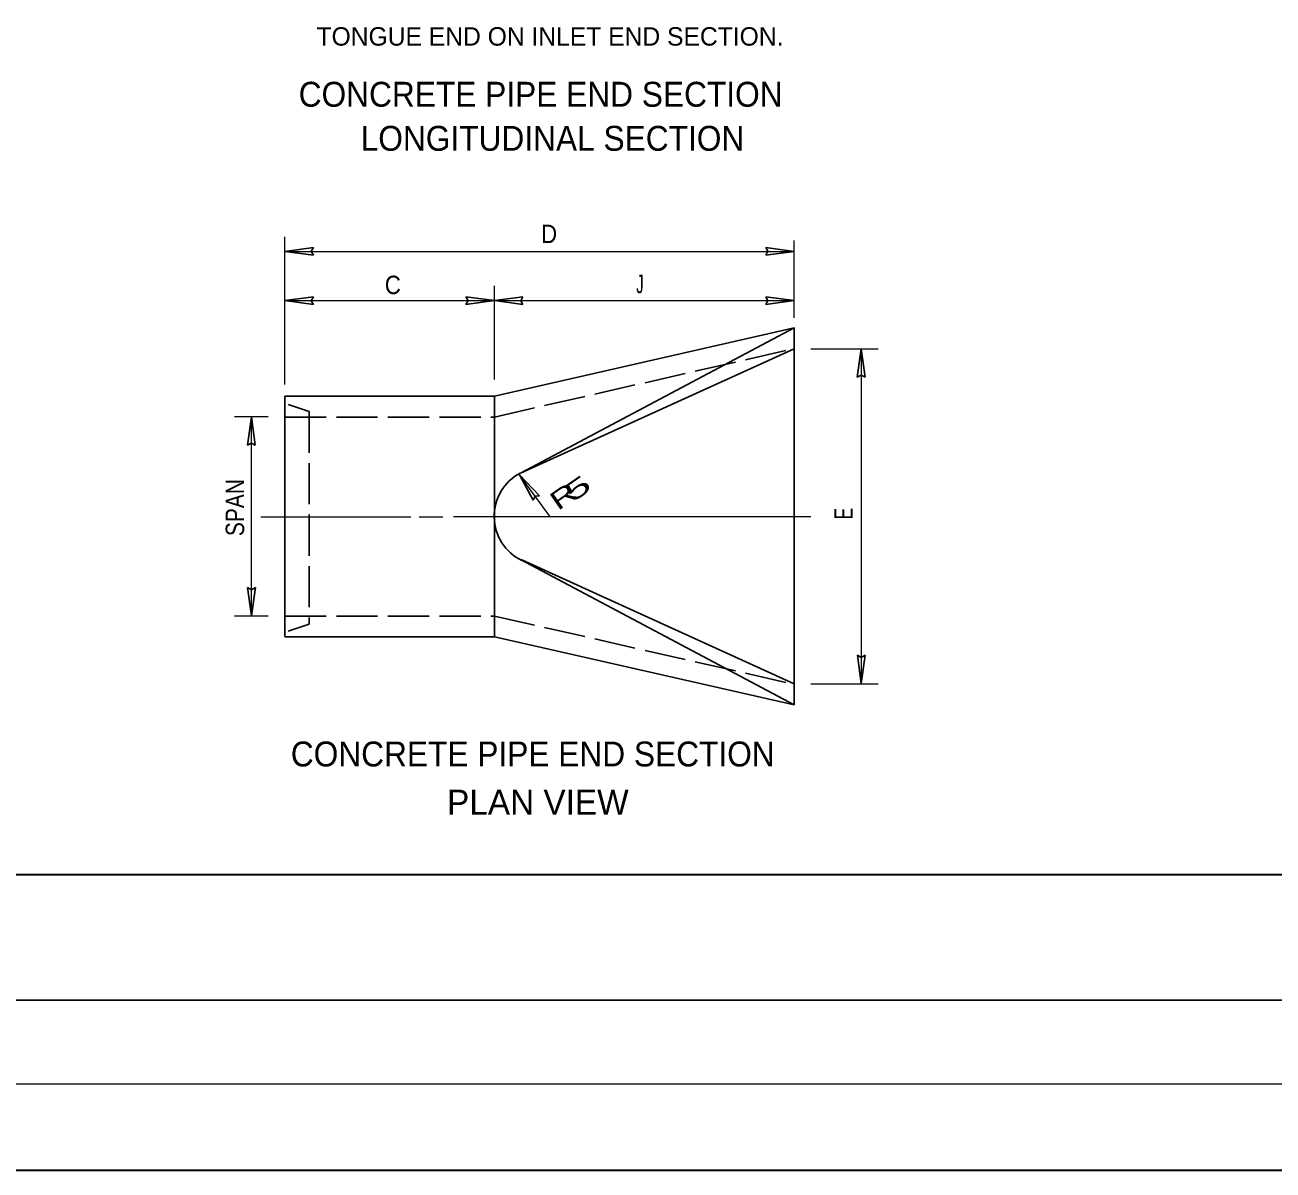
# Model space of a CAD drawing. Extents: x 594 to 966, y -57 to 211.
# Drawn here: x 792.1 to 866.6, y -57.3 to 11.1 of the extents above; entities that cross this region are included whole.
import ezdxf

# ---------------------------------------------------------------- set-up
doc = ezdxf.new("R2010")
doc.units = 0
doc.header["$LTSCALE"] = 0.41
doc.linetypes.add('LONG_DASHED', pattern=[7.5, 6, -1.5])
for name, color, linetype, lineweight in [('1', 7, 'Continuous', 25), ('14', 7, 'Continuous', 35), ('15', 7, 'Continuous', 25)]:
    doc.layers.add(name, color=color, linetype=linetype, lineweight=lineweight)

msp = doc.modelspace()

# ---------------------------------------------------------------- linework, layer by layer
at = {"layer": '1'}
for p, q in [((807.5902, -2.4193), (809.2927, -2.1852)), ((837.9893, -2.4177), (836.286, -2.1835)), ((807.5902, -2.4193), (809.2927, -2.6535)), ((837.9893, -2.4177), (836.286, -2.6518)), ((807.5902, -5.3593), (809.2927, -5.1252)), ((820.0893, -5.3577), (818.386, -5.1235)), ((820.0902, -5.3593), (821.7927, -5.1252)), ((837.9893, -5.3577), (836.286, -5.1235)), ((807.5902, -5.3593), (809.2927, -5.5935)), ((820.0893, -5.3577), (818.386, -5.5918)), ((820.0902, -5.3593), (821.7927, -5.5935)), ((837.9893, -5.3577), (836.286, -5.5918)), ((841.9885, -8.2285), (841.7543, -9.9318)), ((841.9885, -8.2285), (842.2227, -9.9318)), ((805.5885, -12.2885), (805.3543, -13.9918)), ((805.5885, -12.2885), (805.8227, -13.9918)), ((821.5943, -15.7685), (822.7877, -17.006)), ((821.5943, -15.7685), (822.4093, -17.2818)), ((805.5902, -24.1877), (805.356, -22.4852)), ((805.5902, -24.1877), (805.8243, -22.4852)), ((841.9902, -28.2277), (841.756, -26.5252)), ((841.9902, -28.2277), (842.2243, -26.5252)), ((615.136, -47.1243), (960.1102, -47.1243))]:
    msp.add_line(p, q, dxfattribs=at)
at = {"layer": '1', "lineweight": 35}
msp.add_line((630.1343, -39.6252), (955.1102, -39.6252), dxfattribs=at)
at = {"layer": '1', "lineweight": 13}
msp.add_line((600.1368, -52.1243), (960.1102, -52.1243), dxfattribs=at)
at = {"layer": '1', "lineweight": 35}
msp.add_lwpolyline([(594.3893, -57.2671), (965.5306, -57.2671), (965.5306, 211.3072), (594.3893, 211.3072)], close=True, dxfattribs=at)
at = {"layer": '1'}
for points in [[(809.2927, -2.1852), (809.161, -2.4218), (809.2927, -2.6535)], [(836.286, -2.6518), (836.4177, -2.4152), (836.286, -2.1835)], [(809.2927, -5.1252), (809.161, -5.3618), (809.2927, -5.5935)], [(818.386, -5.5918), (818.5177, -5.3552), (818.386, -5.1235)], [(821.7927, -5.1252), (821.661, -5.3618), (821.7927, -5.5935)], [(836.286, -5.5918), (836.4177, -5.3552), (836.286, -5.1235)], [(842.2227, -9.9318), (841.986, -9.8002), (841.7543, -9.9318)], [(805.8227, -13.9918), (805.586, -13.8602), (805.3543, -13.9918)], [(822.7877, -17.006), (822.5193, -17.0393), (822.4093, -17.2818)], [(805.356, -22.4852), (805.5927, -22.6168), (805.8243, -22.4852)], [(841.756, -26.5252), (841.9927, -26.6568), (842.2243, -26.5252)]]:
    msp.add_lwpolyline(points, dxfattribs=at)
at = {"layer": '15', "lineweight": 13}
for p, q in [((807.5893, -10.3585), (807.5893, -1.5527)), ((837.9893, -6.3785), (837.9893, -1.7652)), ((807.5893, -2.4185), (837.9893, -2.4185)), ((820.0893, -10.0585), (820.0893, -4.4743)), ((838.9893, -8.2285), (842.9893, -8.2285)), ((841.9893, -8.2285), (841.9893, -28.2285)), ((806.5893, -12.2885), (804.5893, -12.2885)), ((805.5893, -24.1885), (805.5893, -12.2885)), ((823.4343, -18.2885), (821.5952, -15.7677)), ((806.151, -18.2693), (815.0952, -18.2693)), ((815.5968, -18.2693), (817.011, -18.2693)), ((838.9877, -18.2693), (817.6493, -18.2693)), ((806.5893, -24.1885), (804.5893, -24.1885)), ((838.9893, -28.2285), (842.9893, -28.2285))]:
    msp.add_line(p, q, dxfattribs=at)
at = {"layer": '15'}
for p, q in [((837.9893, -6.9785), (821.6493, -15.6585)), ((837.9893, -29.4985), (837.9893, -6.9785)), ((837.9893, -8.2285), (821.6493, -15.6685)), ((807.5893, -11.0585), (807.5893, -25.4185)), ((820.0893, -11.0585), (820.0893, -25.4385)), ((837.9893, -29.4985), (821.6493, -20.8185)), ((837.9893, -28.2285), (821.7293, -20.8285))]:
    msp.add_line(p, q, dxfattribs=at)
at = {"layer": '15', "lineweight": 13}
msp.add_lwpolyline([(807.5893, -5.3585), (820.0893, -5.3585), (837.9893, -5.3585)], dxfattribs=at)
at = {"layer": '15'}
for points in [[(807.5893, -11.0585), (820.0893, -11.0585), (837.9893, -6.9785)], [(807.5893, -25.4285), (820.0893, -25.4285), (837.9893, -29.4885)]]:
    msp.add_lwpolyline(points, dxfattribs=at)
at = {"layer": '15', "linetype": 'LONG_DASHED'}
for points in [[(807.5893, -12.3085), (820.0893, -12.3085), (837.9893, -8.2285)], [(807.7802, -11.5593), (809.0402, -11.9793), (809.0402, -24.6793), (807.7802, -25.0993)], [(807.5893, -24.1918), (820.0893, -24.1918), (837.9893, -28.2718)]]:
    msp.add_lwpolyline(points, dxfattribs=at)
at = {"layer": '15'}
msp.add_arc((823.0095, -18.2384), 2.93, 118.04944, 243.96315, dxfattribs=at)

# ---------------------------------------------------------------- texts
at = {"layer": '14', "width": 0.95}
for s, p in [('CONCRETE PIPE END SECTION', (808.411, 6.2165)), ('LONGITUDINAL SECTION', (812.111, 3.5865)), ('CONCRETE PIPE END SECTION', (807.9402, -33.171))]:
    msp.add_text(s, height=1.488, dxfattribs=at).set_placement(p)
at = {"layer": '14'}
msp.add_text('PLAN VIEW', height=1.488, dxfattribs=at).set_placement((817.2693, -36.0485))
at = {"layer": '15'}
msp.add_text('TONGUE END ON INLET END SECTION.', height=1.1, dxfattribs=at).set_placement((809.476, 9.8657))
for s, width, p in [('D', 0.9, (822.8802, -1.9268)), ('C', 0.9, (813.5543, -4.971)), ('J', 0.6, (828.5585, -4.9185))]:
    msp.add_text(s, height=1.1, dxfattribs=dict(at, width=width)).set_placement(p)
for s, rotation, width, p in [('SPAN', 90, 0.85, (805.1552, -19.4193)), ('R', 34.916, 1.45, (823.8893, -17.9318)), ('5', 34.916, 1.85, (824.7468, -17.446)), ('E', 90, 0.7, (841.4768, -18.4202))]:
    msp.add_text(s, height=1.1, rotation=rotation, dxfattribs=dict(at, width=width)).set_placement(p)

doc.saveas('drawing.dxf')
